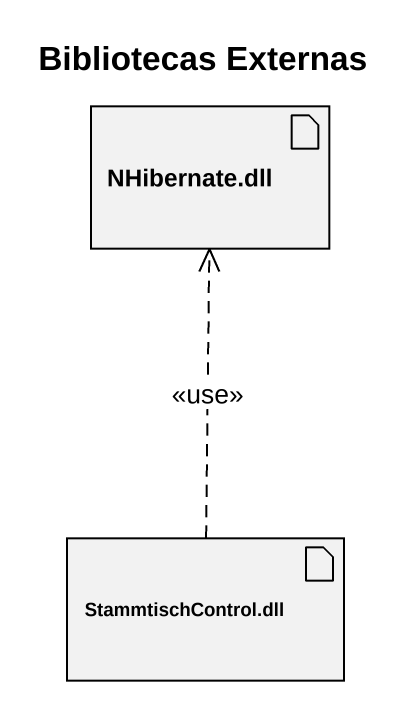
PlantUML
@startuml
title Bibliotecas Externas
artifact "NHibernate.dll" as NHibernate_dll
artifact "StammtischControl.dll" as StammtischControl_dll
StammtischControl_dll .up.> NHibernate_dll : <<use>>
@enduml
